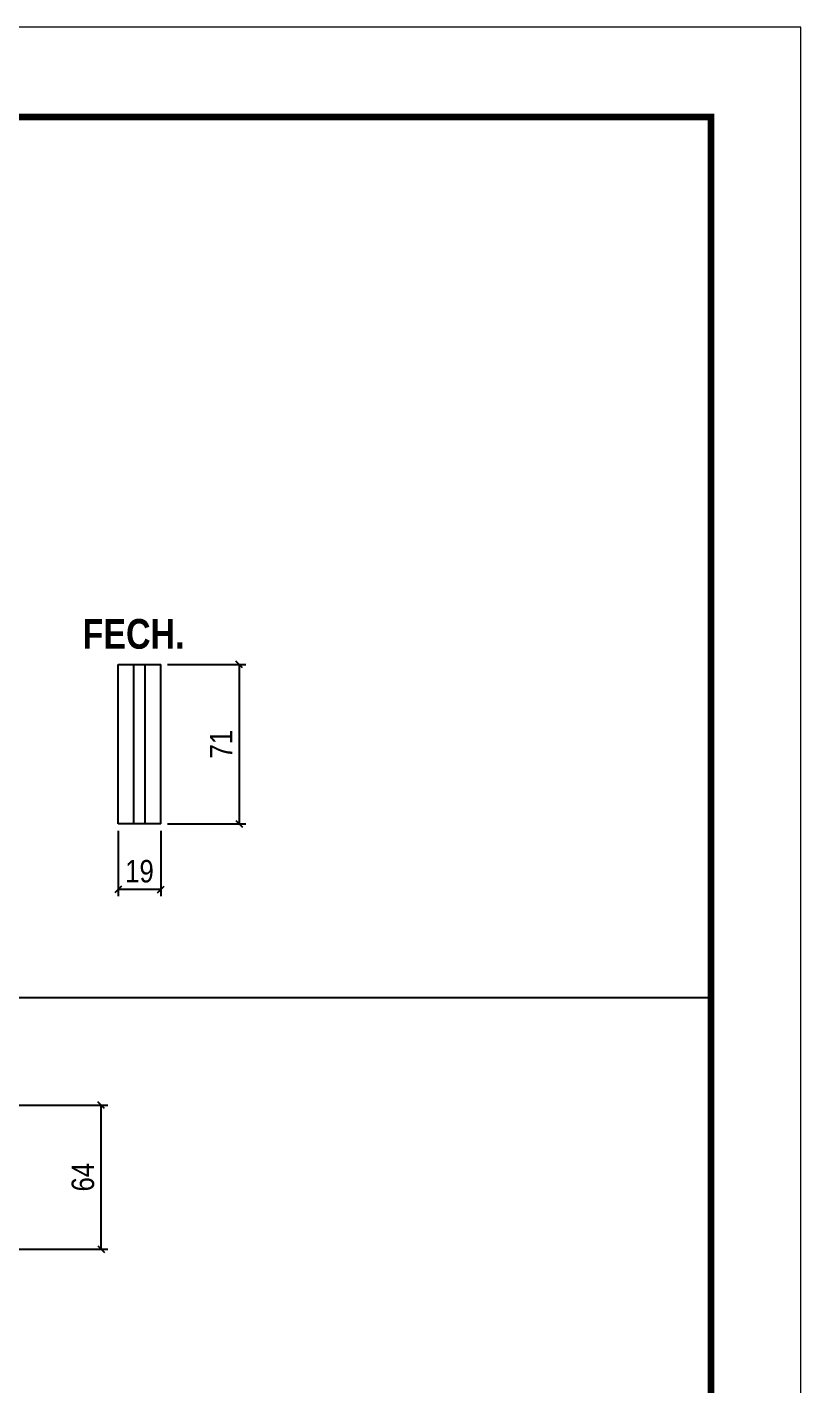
# Model space of a CAD drawing. Extents: x 3309 to 9590, y -2522 to 15424.
# Drawn here: x 9219 to 9563, y 11706 to 12311 of the extents above; entities that cross this region are included whole.
import ezdxf

# ---------------------------------------------------------------- set-up
doc = ezdxf.new("R2010")
doc.units = 0
doc.linetypes.add('DASHED', pattern=[0.75, 0.5, -0.25])
for name, color, linetype in [('COTA', 241, 'Continuous'), ('NOMENCLATURA', 7, 'Continuous'), ('Painéis', 200, 'Continuous'), ('SARR_2.2x7', 40, 'Continuous')]:
    doc.layers.add(name, color=color, linetype=linetype)
doc.layers.add('Folhas', color=255, linetype='Continuous', lineweight=9)
doc.layers.add('SARRAFO DE PRESSAO', color=251, linetype='DASHED', lineweight=9)
doc.styles.add('COTA TECNICA', font='techl___.ttf', dxfattribs={"height": 10})
doc.styles.add('TECNICA', font='techb___.ttf', dxfattribs={"height": 10})
doc.dimstyles.new('PAINEL', dxfattribs={"dimtxt": 10, "dimasz": 3, "dimexe": 3, "dimexo": 3, "dimgap": 3, "dimtad": 1, "dimdec": 1, "dimzin": 12, "dimdsep": 46, "dimtxsty": 'COTA TECNICA', "dimblk1": 'OBLIQUE', "dimblk2": 'OBLIQUE', "dimsah": 1, "dimcen": 0.9, "dimclrd": 4, "dimclre": 4, "dimclrt": 240, "dimadec": 1, "dimazin": 3, "dimtfac": 1, "dimtdec": 1, "dimtmove": 0, "dimatfit": 3, "dimfxl": 1, "dimtolj": 1, "dimtzin": 12, "dimarcsym": 0})

# ---------------------------------------------------------------- blocks, each defined once
blk = doc.blocks.new('9999999999')
at = {"layer": 'Folhas'}
blk.add_lwpolyline([(98138.98, 34190.21), (99623.98, 34190.21), (99623.98, 35240.21), (98138.98, 35240.21)], close=True, dxfattribs=at)
at = {"layer": 'Folhas', "color": 30, "const_width": 3}
blk.add_lwpolyline([(98213.98, 34230.21), (99583.98, 34230.21), (99583.98, 35200.21), (98213.98, 35200.21)], close=True, dxfattribs=at)
blk = doc.blocks.new('_Oblique')
at = {"color": 0, "linetype": 'ByBlock', "lineweight": -2}
blk.add_line((-0.5, -0.5), (0.5, 0.5), dxfattribs=at)
blk = doc.blocks.new('*D1308')
at = {"layer": 'COTA', "color": 4, "lineweight": -2, "transparency": 16777216}
for p, q in [((9157.04, 11830.88), (9254.58, 11830.88)), ((9251.58, 11766.88), (9251.58, 11830.88)), ((9197.04, 11766.88), (9254.58, 11766.88))]:
    blk.add_line(p, q, dxfattribs=at)
at = {"layer": 'Defpoints', "color": 0, "transparency": 16777216}
for p in [(9154.04, 11830.88), (9251.58, 11830.88), (9194.04, 11766.88)]:
    blk.add_point(p, dxfattribs=at)
at = {"layer": 'COTA', "color": 4, "lineweight": -2, "transparency": 16777216, "xscale": 3, "yscale": 3, "zscale": 3}
for p, rotation in [((9251.58, 11830.88), 90), ((9251.58, 11766.88), 270)]:
    blk.add_blockref('_Oblique', p, dxfattribs=dict(at, rotation=rotation))
at = {"layer": 'COTA', "color": 240, "transparency": 16777216, "insert": (9243.48, 11798.88), "char_height": 10, "attachment_point": 5, "rotation": 90, "style": 'COTA TECNICA'}
blk.add_mtext('\\A1;64', dxfattribs=at)
blk = doc.blocks.new('*D1329')
at = {"layer": 'COTA', "color": 4, "lineweight": -2, "transparency": 16777216}
for p, q in [((9281.11, 12027.09), (9315.99, 12027.09)), ((9312.99, 12027.09), (9312.99, 11956.09)), ((9281.11, 11956.09), (9315.99, 11956.09))]:
    blk.add_line(p, q, dxfattribs=at)
at = {"layer": 'Defpoints', "color": 0, "transparency": 16777216}
for p in [(9278.11, 12027.09), (9278.11, 11956.09), (9312.99, 11956.09)]:
    blk.add_point(p, dxfattribs=at)
at = {"layer": 'COTA', "color": 4, "lineweight": -2, "transparency": 16777216, "xscale": 3, "yscale": 3, "zscale": 3}
for p, rotation in [((9312.99, 12027.09), 90), ((9312.99, 11956.09), 270)]:
    blk.add_blockref('_Oblique', p, dxfattribs=dict(at, rotation=rotation))
at = {"layer": 'COTA', "color": 240, "transparency": 16777216, "insert": (9304.92, 11991.59), "char_height": 10, "attachment_point": 5, "rotation": 90, "style": 'COTA TECNICA'}
blk.add_mtext('\\A1;71', dxfattribs=at)
blk = doc.blocks.new('*D1330')
at = {"layer": 'COTA', "color": 4, "lineweight": -2, "transparency": 16777216}
for p, q in [((9259.11, 11953.09), (9259.11, 11923.9)), ((9278.11, 11953.09), (9278.11, 11923.9)), ((9278.11, 11926.9), (9259.11, 11926.9))]:
    blk.add_line(p, q, dxfattribs=at)
at = {"layer": 'Defpoints', "color": 0, "transparency": 16777216}
for p in [(9259.11, 11956.09), (9278.11, 11956.09), (9259.11, 11926.9)]:
    blk.add_point(p, dxfattribs=at)
at = {"layer": 'COTA', "color": 4, "lineweight": -2, "transparency": 16777216, "xscale": 3, "yscale": 3, "zscale": 3, "rotation": 180}
blk.add_blockref('_Oblique', (9259.11, 11926.9), dxfattribs=at)
at = {"layer": 'COTA', "color": 4, "lineweight": -2, "transparency": 16777216, "xscale": 3, "yscale": 3, "zscale": 3}
blk.add_blockref('_Oblique', (9278.11, 11926.9), dxfattribs=at)
at = {"layer": 'COTA', "color": 240, "transparency": 16777216, "insert": (9268.61, 11934.99), "char_height": 10, "attachment_point": 5, "style": 'COTA TECNICA'}
blk.add_mtext('\\A1;19', dxfattribs=at)

msp = doc.modelspace()

# ---------------------------------------------------------------- linework, layer by layer
at = {"layer": 'COTA'}
msp.add_line((8152.87, 11878.83), (9522.87, 11878.83), dxfattribs=at)
at = {"layer": 'Painéis', "linetype": 'ByBlock'}
for p, q in [((9259.11, 11956.09), (9259.11, 12027.09)), ((9259.11, 12027.09), (9278.11, 12027.09)), ((9278.11, 11956.09), (9278.11, 12027.09)), ((9278.11, 11956.09), (9259.11, 11956.09))]:
    msp.add_line(p, q, dxfattribs=at)
at = {"layer": 'SARR_2.2x7', "linetype": 'Continuous'}
for p, q in [((9266.11, 11956.09), (9266.11, 12027.09)), ((9271.11, 11956.09), (9271.11, 12027.09))]:
    msp.add_line(p, q, dxfattribs=at)

# ---------------------------------------------------------------- block references
at = {"layer": 'SARRAFO DE PRESSAO', "color": 6, "linetype": 'ByBlock'}
msp.add_blockref('9999999999', (-90061.11, -22929.5), dxfattribs=at)

# ---------------------------------------------------------------- texts
at = {"layer": 'NOMENCLATURA', "style": 'TECNICA'}
msp.add_text('FECH.', height=13.2, dxfattribs=at).set_placement((9243.3, 12034.08))

# ---------------------------------------------------------------- dimensions: what is measured, and where the dimension line sits
at = {"layer": 'COTA'}
for base, p1, p2, picture, middle in [((9312.99, 11956.09), (9278.11, 12027.09), (9278.11, 11956.09), '*D1329', (9304.92, 11991.59)), ((9251.58, 11830.88), (9194.04, 11766.88), (9154.04, 11830.88), '*D1308', (9243.48, 11798.88))]:
    dim = msp.add_linear_dim(base=base, p1=p1, p2=p2, angle=90, dimstyle='PAINEL', dxfattribs=at)
    dim.commit()
    dim.dimension.update_dxf_attribs({"geometry": picture, "text_midpoint": middle})
dim = msp.add_linear_dim(base=(9259.11, 11926.9), p1=(9278.11, 11956.09), p2=(9259.11, 11956.09), dimstyle='PAINEL', dxfattribs=at)
dim.commit()
dim.dimension.update_dxf_attribs({"geometry": '*D1330', "text_midpoint": (9268.61, 11934.99)})

doc.saveas('drawing.dxf')
